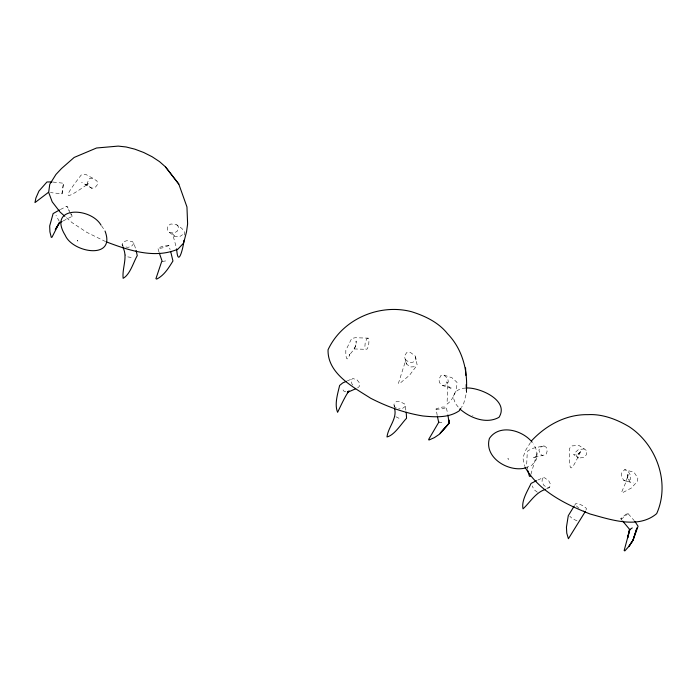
<?xml version="1.0" encoding="UTF-8"?>
<svg xmlns="http://www.w3.org/2000/svg" width="697" height="697" viewBox="0 0 697 697"><rect width="100%" height="100%" fill="white"/><g stroke="black" fill="none" stroke-linecap="round" stroke-linejoin="round"><path stroke-width="0.52" stroke-dasharray="3.48 2.61" d="M61.902 193.905L63.462 183.233L62.138 193.801L50.454 192.625M184.322 235.063L184.566 231.892L183.886 230.846L181.769 228.389L176.629 224.687L170.948 223.972L167.872 225.767L167.419 230.088L169.528 232.545L174.677 236.248L179.364 236.841L182.553 234.706M542.362 478.02L542.048 481.496L543.608 485.068L547.136 487.822L549.445 487.604L550.543 484.398L548.957 481.13L544.679 477.793L542.362 478.02L537.474 480.216M466.441 392.89L466.371 390.817L466.441 392.89L463.531 404.19L461.362 407.518M530.905 474.308L537.004 453.564L535.906 456.718L532.708 457.929L546.021 454.557L547.11 451.403L546.317 447.352L543.948 445.88L533.832 448.049L528.004 450.628L527.228 453.259L526.688 464.42L527.594 469.534M437.202 415.447L436.087 408.703L442.368 407.048L446.211 407.031L447.744 414.123M122.707 246.564L122.097 244.551L123.404 241.772L126.88 240.692L132.395 241.528L133.955 243.392L136.115 250.432M574.677 505.299L575.766 503.565L578.222 503.582L583.755 506.1L586.351 508.374L586.011 510.413L583.555 510.387M530.522 442.482L525.46 450.541L522.881 457.981L524.719 466.058M133.955 243.392L131.559 246.259L128.091 247.348L123.543 246.651L122.097 244.551M394.345 407.24L393.936 404.277L396.14 401.725L399.756 401.542L404.6 403.938L406.081 411.256M622.072 520.337L620.739 518.734L627.483 512.975L634.165 520.537M628.163 513.323L623.58 517.514L621.297 519.021L620.739 518.734M630.123 482.106L627.631 477.933L627.91 474.326L627.553 478.142L628.11 474.709L625.897 482.202L621.628 492.187L622.038 492.953L631.212 488.135L637.285 481.531L637.851 478.098L634.017 472.27L624.704 469.682L621.646 472.732L621.358 476.347L623.859 480.512L633.46 482.934M357.561 387.95L359.251 386.53L359.164 382.548L357.021 379.874L352.813 378.497L351.122 379.917L351.88 383.803L353.545 386.06M405.41 406.316L402.169 408.669L398.545 408.851M159.021 252.079L157.862 248.088L163.481 245.98L168.944 245.579L170.103 249.561M60.317 209.562L66.851 206.242L69.7 210.555M63.009 221.01L72.34 216.262L71.373 213.77M546.518 488.928L549.445 487.604M347.324 380.91L352.813 378.497M168.944 245.579L162.323 247.914L158.463 248.507L157.862 248.088M543.948 445.88L540.07 447.343L538.903 450.149L540.454 454.296L542.824 455.768M368.138 338.132L366.875 338.524L365.184 342.898L364.906 346.496L366.03 349.319L367.293 348.927L368.687 345.32L368.905 341.434L368.138 338.132L355.339 337.731L351.689 338.454L345.869 350.251C345.538 354.625 346.348 364.819 349.833 354.285L349.092 355.618C352.168 351.14 357.056 347.106 356.106 341.033L355.888 344.919L354.494 348.526L353.231 348.918L366.03 349.319M525.529 467.966L531.942 465.126L536.089 460.003C538.11 454.479 536.638 448.615 533.336 443.937M85.217 184.644L88.615 183.747L85.104 184.844L88.118 183.869C62.12 202.147 63.183 198.506 81.218 174.991L85.827 174.468L92.492 178.11L96.909 180.932L97.772 184.121L95.28 187.388L91.891 188.286L81.575 182.309M92.492 178.11L89.321 178.72L87.386 182.771L88.249 185.96L91.891 188.286M162.227 261.462L166.095 260.87M442.578 385.546L445.749 385.075L448.302 382.034L447.796 378.637L443.998 375.134L441.044 375.343L438.936 379.255L439.45 382.653L442.578 385.546L450.515 388.124L453.686 387.663M465.64 388.072C459.907 388.081 453.146 391.514 453.451 398.065L455.481 403.598L459.245 408.346M584.278 448.92L578.484 449.521L575.809 451.944L576.253 456.169L578.858 458.034L583.642 457.537L586.36 454.775L586.891 450.785L578.893 445.409L571.993 445.914L569.536 448.389C569.336 473.394 569.824 474.256 580.732 451.412L578.266 454.244L580.976 451.264L578.257 454.026L573.474 454.531L578.858 458.034M414.288 366.753L410.411 366.988L406.412 363.982L404.417 356.089L406.821 352.455L410.446 352.464L415.29 356.097L417.163 365.08L409.548 375.239L399.32 383.838L398.457 383.228L405.61 360.663L406.412 363.982M435.886 409.366L442.517 408.773L446.254 407.606L446.211 407.031M438.727 422.539L441.898 422.53M53.05 182.065L63.462 183.233M169.528 232.545L174.224 233.138L177.404 231.003L178.746 227.144L176.629 224.687M131.175 257.42L126.627 256.723L125.181 254.623M623.859 480.512L627.195 481.339L630.497 479.344L630.776 475.737L627.753 470.675L624.704 469.682M443.998 375.134L451.926 377.722L456.997 382.313C456.988 390.085 453.32 399.799 447.065 404.094C447.178 396.898 448.101 389.17 446.873 381.843L447.378 385.241L450.515 388.124M345.756 391.81L344.022 391.244L341.809 388.229M105.63 241.598L86.776 232.328L71.93 222.535L65.649 216.985M577.029 520.816L572.455 518.742L569.815 516.268M396.149 407.667L394.546 406.874L393.936 404.277M395.896 416.754L399.895 418.731M472.984 415.569L472.531 415.569M405.218 359.408L409.217 362.414L413.094 362.179L416.083 359.417L415.29 356.097M72.34 216.262L70.38 213.448M537.352 492.23L533.824 489.477L532.264 485.905M578.989 508.313L576.341 505.839L575.766 503.565M174.677 236.248L172.56 233.791L176.446 247.932M101.553 225.811L104.55 230.254M59.228 221.237L55.995 215.329M69.9 212.637L66.851 206.242M77.21 240.578L77.916 241.049L77.236 240.535M507.878 458.774L508.653 459.131L507.878 458.774"/><path stroke-width="1.05" d="M183.903 240.352C183.651 246.337 177.996 269.382 176.655 248.855M629.356 529.502L627.605 537.988L629.818 529.615L624.155 550.517L624.817 550.9L629.121 546.143L632.981 540.253L638.077 526.244L634.836 521.339M438.927 421.868L438.727 422.539L437.42 416.457M636.875 528.143L632.989 540.341L629.086 546.126L632.981 540.253L636.875 528.134M161.591 261.819L155.928 278.687L156.72 279.096C164.283 275.289 168.657 267.909 172.952 260.992L170.687 251.556M438.535 422.626L428.672 439.415L428.934 440.034L434.431 437.611L439.65 434.074L449.086 423.245L447.962 415.133M574.136 506.17L568.273 515.719L566.443 527.159L566.757 533.118L568.404 538.737L585.463 511.276M460.813 408.346L459.192 410.847C448.502 418.087 435.102 417.146 422.861 415.97C404.6 412.999 387.105 406.691 370.682 398.257C353.318 387.183 327.39 373.575 328.052 349.772C342.192 319.287 379.194 303.256 411.369 311.664C424.926 315.854 438.561 322.38 447.544 333.732C462.216 348.814 467.931 370.185 466.371 390.817M531.645 440.687C546.213 425.135 566.199 414.236 587.902 414.654C602.478 413.826 616.653 419.333 629.025 426.634C656.626 444.669 670.444 482.951 656.67 513.637C638.182 529.302 610.738 519.666 590.089 514.003C565.215 504.158 538.79 491.115 524.954 467.06M48.372 192.398L34.972 202.6L35.887 198.018L38.945 191.056L46.969 181.969L52.014 181.952M632.257 527.934L629.975 529.441L629.417 529.154L622.743 521.138M59.384 210.032L53.12 213.578L49.679 225.976L49.914 231.822L51.264 237.381L51.987 237.241L59.576 222.299L55.298 229.54L59.393 223.101L62.077 221.48M536.498 480.66L531.062 483.43C527.638 490.906 521.182 500.612 523.038 508.854C530.19 502.241 535.618 492.396 545.533 489.364M346.4 381.311L342.741 382.923L339.631 385.45C337.688 393.831 334.281 404.347 337.601 412.31C340.877 405.619 344.187 398.1 348.439 391.627L347.333 392.69L349.18 390.956L347.489 392.376L355.731 388.752M530.365 476.278L529.441 476.321L527.768 470.562M525.529 467.966C508.723 472.505 483.753 457.694 489.407 438.439C499.357 423.619 522.584 430.154 532.151 442.238M466.52 387.985C479.972 387.366 509.646 400.557 499 417.32C486.218 424.456 470.057 417.912 459.872 408.973M106.615 241.972C128.84 250.406 154.882 259.101 177.962 249.117L183.616 243.087L186.552 231.735L187.615 223.911L186.953 206.948L178.815 184.104L165.416 166.818L159.535 161.634L152.129 156.747L143.713 152.495L134.852 149.167L126.148 146.98L118.202 146.1L96.543 147.999L74.161 157.444L61.484 168.552L55.969 174.433L49.748 184.339L48.659 192.363L52.205 201.842L60.142 212.132L64.856 216.297M162.227 261.462L159.317 253.072M101.021 225.131C90.401 206.704 47.143 206.077 65.239 235.325C72.645 252.784 116.172 260.251 105.029 231.021M178.815 184.104L165.416 166.818M136.115 250.432L137.257 255.616C133.336 262.438 130.104 274.54 123.142 278.321C121.966 268.023 127.987 257.359 123.02 247.574M406.22 412.249L406.551 418.252C401.202 423.837 394.563 435.128 386.992 436.967C388.133 427.069 397.525 418.461 394.476 408.233M466.171 384.578L466.31 388.734M465.57 367.894L465.814 375.317M449.086 423.245L440.243 433.194L449.086 423.245L449.051 420.204L449.086 423.245"/></g></svg>
